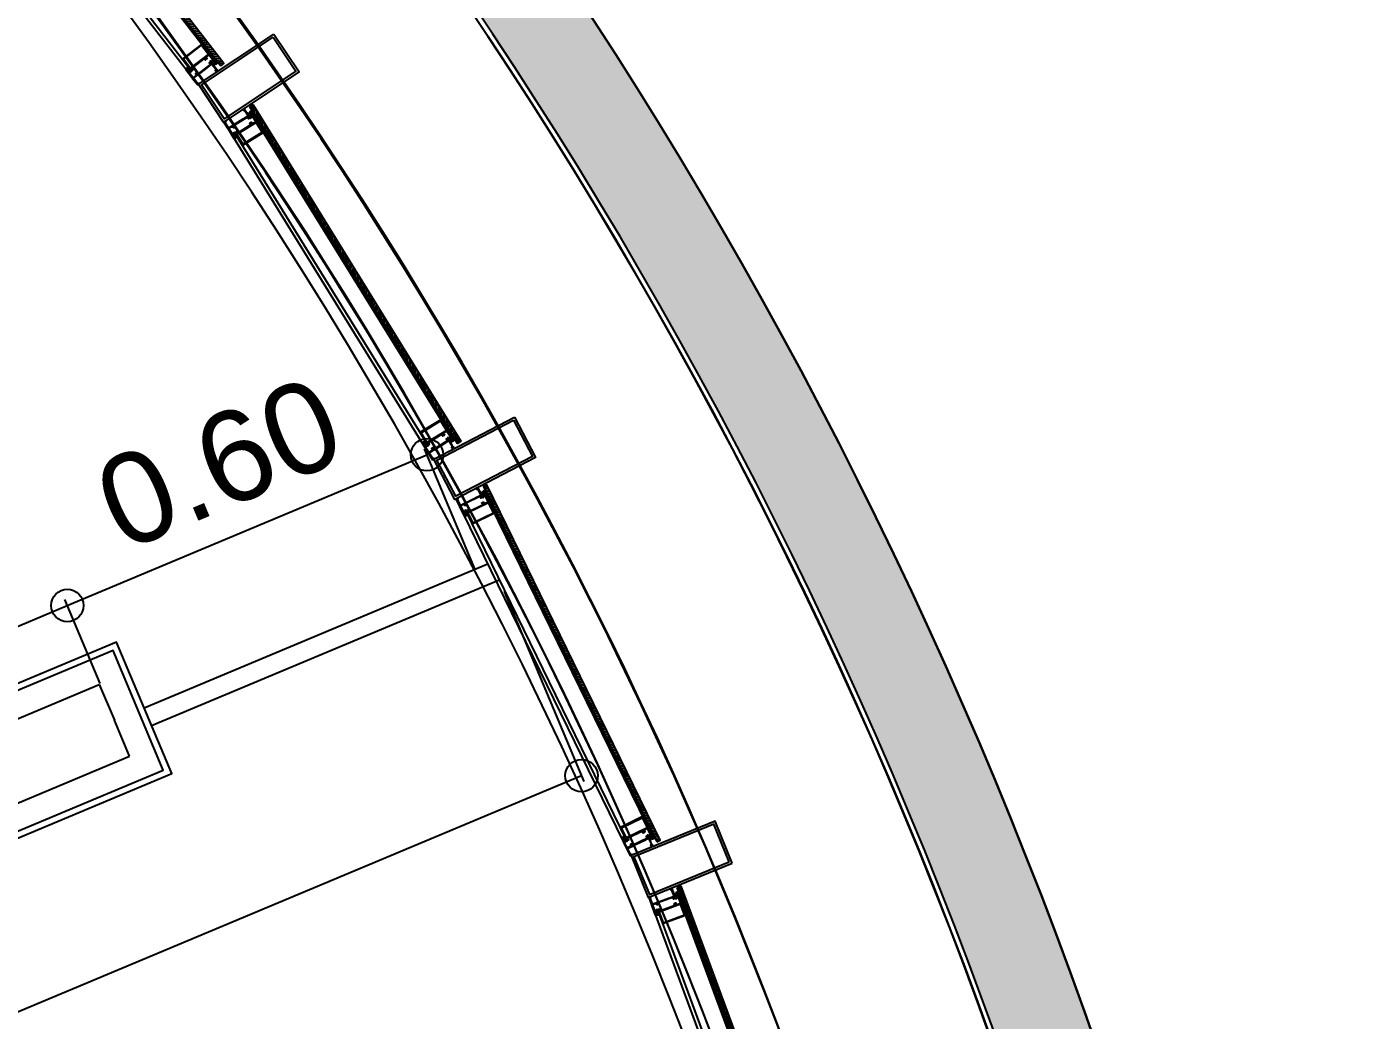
# Model space of a CAD drawing. Header units: millimetres. Extents: x 836200 to 838100, y 1173100 to 1174502.
# Drawn here: x 837884.042 to 837886.095, y 1173321.389 to 1173322.922 of the extents above; entities that cross this region are included whole.
import ezdxf

# ---------------------------------------------------------------- set-up
doc = ezdxf.new("R2010")
doc.units = ezdxf.units.MM
for name, color, linetype in [('A-ELIPSES ESPACIOS', 5, 'Continuous'), ('INT-MUEBLES', 251, 'Continuous'), ('INT-VIDRIO', 1, 'Continuous'), ('INT_COTAS 100', 2, 'Continuous'), ('INT_REVESTIMIENTO', 1, 'Continuous'), ('KCIG-AP-DW-XR-VENTANERIA$0$A-A PERFIL ESTRUCTURAL VENTANERIA', 1, 'Continuous'), ('OLD-ANT-PLANTAS PROPUESTAS$0$A-BORDE DE LOSA PERFIL IPE', 2, 'Continuous'), ('OLD-ANT-PLANTAS PROPUESTAS$0$A-FONDO_253', 253, 'Continuous'), ('OLD-ANT-PLANTAS PROPUESTAS$0$A-Linea-1', 1, 'Continuous')]:
    doc.layers.add(name, color=color, linetype=linetype)
doc.styles.add('ARIAL', font='arial.ttf')
doc.dimstyles.new('Cotas100', dxfattribs={"dimtxt": 0.14, "dimasz": 0.1, "dimexe": 0.01, "dimexo": 0.01, "dimgap": 0.04, "dimtad": 1, "dimzin": 1, "dimdsep": 46, "dimtxsty": 'ARIAL', "dimblk": 'SMALL', "dimcen": 0.3, "dimclrd": 2, "dimclre": 2, "dimclrt": 1, "dimazin": 2, "dimtfac": 1, "dimtofl": 0, "dimtmove": 0, "dimatfit": 3, "dimldrblk": 'OBLIQUE', "dimfxl": 1, "dimtolj": 1, "dimlwd": -1, "dimlwe": -1, "dimarcsym": 0})
pattern_1 = [(360, (-849.747, 1687.621), (9e-16, 6.985), [5.08, -1.905]), (90, (-849.747, 1687.621), (-6.985, 9e-16), [5.08, -1.905])]
pattern_2 = [(9e-12, (-849.822, 1688.314), (-1e-12, 6.985), [5.08, -1.905]), (90, (-849.822, 1688.314), (-6.985, -1e-12), [5.08, -1.905])]
pattern_3 = [(9e-12, (-850.432, 1688.314), (-1e-12, 6.985), [5.08, -1.905]), (90, (-850.432, 1688.314), (-6.985, -1e-12), [5.08, -1.905])]

# ---------------------------------------------------------------- blocks, each defined once
blk = doc.blocks.new('piso 3')
at = {"color": 5}
for p, q in [((672.3072, 237.9891, 0), (673.1601, 241.323, 0)), ((673.1601, 241.323, 0), (673.2182, 241.3082, 0)), ((672.4235, 237.9594, 0), (673.2763, 241.2933, 0)), ((673.2763, 241.2933, 0), (673.2182, 241.3082, 0)), ((672.3072, 237.9891, 0), (672.3653, 237.9742, 0)), ((672.4235, 237.9594, 0), (672.3653, 237.9742, 0))]:
    blk.add_line(p, q, dxfattribs=at)
at = {"layer": 'INT-VIDRIO', "color": 1}
for p, q in [((673.2306, 241.3566, 0), (673.3732, 241.9141)), ((673.2593, 241.3492, 0), (673.403, 241.9109))]:
    blk.add_line(p, q, dxfattribs=at)
at = {"layer": 'INT_REVESTIMIENTO', "elevation": 0}
for points in [[(672.2464, 237.9531), (672.4595, 237.8985), (673.3371, 241.3293), (673.124, 241.3839)], [(672.2585, 237.9603), (672.4523, 237.9107), (673.325, 241.3221), (673.1312, 241.3717)]]:
    blk.add_lwpolyline(points, close=True, dxfattribs=at)
blk = doc.blocks.new('_Small')
at = {"color": 0, "linetype": 'ByBlock', "lineweight": -2}
blk.add_circle((0, 0), 0.25, dxfattribs=at)
blk = doc.blocks.new('*D794')
at = {"layer": 'Defpoints', "color": 0, "transparency": 16777216}
for p in [(836299.114, 1173534.4977), (836299.1684, 1173534.3679, 0), (836295.9947, 1173533.0376, 0)]:
    blk.add_point(p, dxfattribs=at)
at = {"layer": 'INT_COTAS 100', "color": 2, "transparency": 16777216}
for p, q in [((836299.1646, 1173534.3771), (836299.1102, 1173534.5069)), ((836295.9403, 1173533.1674), (836299.114, 1173534.4977)), ((836295.9908, 1173533.0468), (836295.9364, 1173533.1766))]:
    blk.add_line(p, q, dxfattribs=at)
at = {"layer": 'INT_COTAS 100', "color": 2, "transparency": 16777216, "xscale": 0.1, "yscale": 0.1, "zscale": 0.1}
for p, rotation in [((836299.114, 1173534.4977), 22.74181907250923), ((836295.9403, 1173533.1674), 202.7418190725093)]:
    blk.add_blockref('_Small', p, dxfattribs=dict(at, rotation=rotation))
at = {"layer": 'INT_COTAS 100', "color": 1, "transparency": 16777216, "insert": (836297.484, 1173533.9354), "char_height": 0.14, "attachment_point": 5, "rotation": 22.7418, "style": 'ARIAL'}
blk.add_mtext('\\A1;3.44', dxfattribs=at)
blk = doc.blocks.new('_Oblique')
at = {"color": 0, "linetype": 'ByBlock', "lineweight": -2}
blk.add_line((-0.5, -0.5), (0.5, 0.5), dxfattribs=at)
blk = doc.blocks.new('*D795')
at = {"layer": 'Defpoints', "color": 0, "transparency": 16777216}
for p in [(836299.6686, 1173534.7302), (836299.7462, 1173534.545), (836299.1684, 1173534.3679, 0)]:
    blk.add_point(p, dxfattribs=at)
at = {"layer": 'INT_COTAS 100', "color": 2, "transparency": 16777216}
for p, q in [((836299.114, 1173534.4977), (836299.6686, 1173534.7302)), ((836299.7423, 1173534.5543), (836299.6647, 1173534.7394)), ((836299.1646, 1173534.3771), (836299.1102, 1173534.5069))]:
    blk.add_line(p, q, dxfattribs=at)
at = {"layer": 'INT_COTAS 100', "color": 2, "transparency": 16777216, "xscale": 0.1, "yscale": 0.1, "zscale": 0.1}
for p, rotation in [((836299.6686, 1173534.7302), 22.74181906158816), ((836299.114, 1173534.4977), 202.7418190615882)]:
    blk.add_blockref('_Small', p, dxfattribs=dict(at, rotation=rotation))
at = {"layer": 'INT_COTAS 100', "color": 1, "transparency": 16777216, "insert": (836299.3482, 1173534.7168), "char_height": 0.14, "attachment_point": 5, "rotation": 22.7418, "style": 'ARIAL'}
blk.add_mtext('\\A1;0.60', dxfattribs=at)
blk = doc.blocks.new('*D797')
at = {"layer": 'Defpoints', "color": 0, "transparency": 16777216}
for p in [(836299.7839, 1173534.5286), (836299.9069, 1173534.2352), (836295.5062, 1173532.7356)]:
    blk.add_point(p, dxfattribs=at)
at = {"layer": 'INT_COTAS 100', "color": 2, "transparency": 16777216}
for p, q in [((836299.7877, 1173534.5194), (836299.9107, 1173534.226)), ((836295.6292, 1173532.4422), (836299.9069, 1173534.2352)), ((836295.5101, 1173532.7264), (836295.6331, 1173532.4329))]:
    blk.add_line(p, q, dxfattribs=at)
at = {"layer": 'INT_COTAS 100', "color": 2, "transparency": 16777216, "xscale": 0.1, "yscale": 0.1, "zscale": 0.1}
for p, rotation in [((836299.9069, 1173534.2352), 22.74181906824506), ((836295.6292, 1173532.4422), 202.741819068245)]:
    blk.add_blockref('_Small', p, dxfattribs=dict(at, rotation=rotation))
at = {"layer": 'INT_COTAS 100', "color": 1, "transparency": 16777216, "insert": (836297.7249, 1173533.4415), "char_height": 0.14, "attachment_point": 5, "rotation": 22.7418, "style": 'ARIAL'}
blk.add_mtext('\\A1;4.64', dxfattribs=at)
blk = doc.blocks.new('KCIG-AP-DW-XR-VENTANERIA$0$A-VENT PERFIL EST')
h = blk.add_hatch()
h.set_pattern_fill('ANGLE', color=255, angle=-37.1016)
h.set_pattern_definition(pattern_1)
h.paths.add_polyline_path([(-0.035, 0.14), (0.035, 0.14), (0.035, 0), (-0.035, 0)])
h = blk.add_hatch()
h.set_pattern_fill('ANGLE', color=251, angle=-37.1016)
h.set_pattern_definition(pattern_1)
h.paths.add_polyline_path([(-0.0315, 0.1365), (0.0315, 0.1365), (0.0315, 0.0035), (-0.0315, 0.0035)], flags=16)
h.paths.add_polyline_path([(-0.035, 0.14), (0.035, 0.14), (0.035, 0), (-0.035, 0)])
at = {"layer": 'KCIG-AP-DW-XR-VENTANERIA$0$A-A PERFIL ESTRUCTURAL VENTANERIA'}
for points in [[(-0.035, 0.14), (0.035, 0.14), (0.035, 0), (-0.035, 0)], [(-0.0315, 0.1365), (0.0315, 0.1365), (0.0315, 0.0035), (-0.0315, 0.0035)]]:
    blk.add_lwpolyline(points, close=True, dxfattribs=at)
blk = doc.blocks.new('KCIG-AP-DW-XR-VENTANERIA$0$A-VENT MOD VIDRIO 03')
h = blk.add_hatch()
h.set_pattern_fill('ANGLE', color=255, angle=-37.1016)
h.set_pattern_definition(pattern_2)
edge = h.paths.add_edge_path()
edge.add_line((0.0123, -0.01), (0.0119, -0.0103))
edge.add_line((0.0119, -0.0103), (0.0119, -0.0277))
edge.add_line((0.0119, -0.0277), (0.0123, -0.028))
edge.add_line((0.0123, -0.028), (0.0119, -0.0283))
edge.add_line((0.0119, -0.0283), (0.0119, -0.037))
edge.add_line((0.0119, -0.037), (0.001, -0.037))
edge.add_line((0.001, -0.037), (0.001, -0.035))
edge.add_line((0.001, -0.035), (0, -0.0357))
edge.add_line((0, -0.0357), (0, -0.0375))
edge.add_arc((0.0005, -0.0375), 0.0005, 180, 270)
edge.add_line((0.0005, -0.038), (0.015, -0.038))
edge.add_arc((0.015, -0.037), 0.001, 270, 360)
edge.add_line((0.016, -0.037), (0.016, -0.0347))
edge.add_line((0.016, -0.0347), (0.015, -0.0353))
edge.add_line((0.015, -0.0353), (0.015, -0.037))
edge.add_line((0.015, -0.037), (0.013, -0.037))
edge.add_line((0.013, -0.037), (0.013, -0.0085))
edge.add_line((0.013, -0.0085), (0.0148, -0.0085))
edge.add_line((0.0148, -0.0085), (0.0148, -0.0103))
edge.add_arc((0.0152, -0.0103), 0.0004, 180, 270)
edge.add_line((0.0152, -0.0107), (0.0154, -0.0107))
edge.add_arc((0.0154, -0.0103), 0.0004, 270, 360)
edge.add_line((0.0158, -0.0103), (0.0158, -0.0085))
edge.add_arc((0.0148, -0.0085), 0.001, 360, 450)
edge.add_line((0.0148, -0.0075), (0.013, -0.0075))
edge.add_line((0.013, -0.0075), (0.013, -0.0011))
edge.add_line((0.013, -0.0011), (0.0225, -0.0011))
edge.add_line((0.0225, -0.0011), (0.0225, -0.0025))
edge.add_arc((0.0235, -0.0025), 0.001, 180, 270)
edge.add_line((0.0235, -0.0035), (0.0251, -0.0035))
edge.add_line((0.0251, -0.0035), (0.0251, -0.0025))
edge.add_line((0.0251, -0.0025), (0.0235, -0.0025))
edge.add_line((0.0235, -0.0025), (0.0235, -0.0011))
edge.add_line((0.0235, -0.0011), (0.0298, -0.0011))
edge.add_line((0.0298, -0.0011), (0.0298, -0.0025))
edge.add_line((0.0298, -0.0025), (0.0282, -0.0025))
edge.add_line((0.0282, -0.0025), (0.0282, -0.0035))
edge.add_line((0.0282, -0.0035), (0.0298, -0.0035))
edge.add_arc((0.0298, -0.0025), 0.001, 270, 360)
edge.add_line((0.0308, -0.0025), (0.0308, -0.001))
edge.add_arc((0.0298, -0.001), 0.001, 0, 90)
edge.add_line((0.0298, 0), (0.0133, 0))
edge.add_line((0.0133, 0), (0.013, -0.0003))
edge.add_line((0.013, -0.0003), (0.0127, 0))
edge.add_line((0.0127, 0), (0.0005, 0))
edge.add_arc((0.0005, -0.0005), 0.0005, 90, 180)
edge.add_line((0, -0.0005), (0, -0.0023))
edge.add_line((0, -0.0023), (0.001, -0.003))
edge.add_line((0.001, -0.003), (0.001, -0.0011))
edge.add_line((0.001, -0.0011), (0.0119, -0.0011))
edge.add_line((0.0119, -0.0011), (0.0119, -0.0097))
edge.add_line((0.0119, -0.0097), (0.0123, -0.01))
h = blk.add_hatch()
h.set_pattern_fill('ANGLE', color=255, angle=-37.1016)
h.set_pattern_definition(pattern_3)
edge = h.paths.add_edge_path()
edge.add_line((0.6006, -0.01), (0.6009, -0.0103))
edge.add_line((0.6009, -0.0103), (0.6009, -0.0277))
edge.add_line((0.6009, -0.0277), (0.6006, -0.028))
edge.add_line((0.6006, -0.028), (0.6009, -0.0283))
edge.add_line((0.6009, -0.0283), (0.6009, -0.037))
edge.add_line((0.6009, -0.037), (0.6118, -0.037))
edge.add_line((0.6118, -0.037), (0.6118, -0.035))
edge.add_line((0.6118, -0.035), (0.6129, -0.0357))
edge.add_line((0.6129, -0.0357), (0.6129, -0.0375))
edge.add_arc((0.6124, -0.0375), 0.0005, -90, 0, ccw=False)
edge.add_line((0.6124, -0.038), (0.5979, -0.038))
edge.add_arc((0.5979, -0.037), 0.001, 180, 270, ccw=False)
edge.add_line((0.5969, -0.037), (0.5969, -0.0347))
edge.add_line((0.5969, -0.0347), (0.5979, -0.0353))
edge.add_line((0.5979, -0.0353), (0.5979, -0.037))
edge.add_line((0.5979, -0.037), (0.5999, -0.037))
edge.add_line((0.5999, -0.037), (0.5999, -0.0085))
edge.add_line((0.5999, -0.0085), (0.5981, -0.0085))
edge.add_line((0.5981, -0.0085), (0.5981, -0.0103))
edge.add_arc((0.5977, -0.0103), 0.0004, -90, 0, ccw=False)
edge.add_line((0.5977, -0.0107), (0.5975, -0.0107))
edge.add_arc((0.5975, -0.0103), 0.0004, 180, 270, ccw=False)
edge.add_line((0.5971, -0.0103), (0.5971, -0.0085))
edge.add_arc((0.5981, -0.0085), 0.001, 90, 180, ccw=False)
edge.add_line((0.5981, -0.0075), (0.5999, -0.0075))
edge.add_line((0.5999, -0.0075), (0.5999, -0.0011))
edge.add_line((0.5999, -0.0011), (0.5904, -0.0011))
edge.add_line((0.5904, -0.0011), (0.5904, -0.0025))
edge.add_arc((0.5894, -0.0025), 0.001, -90, 0, ccw=False)
edge.add_line((0.5894, -0.0035), (0.5877, -0.0035))
edge.add_line((0.5877, -0.0035), (0.5877, -0.0025))
edge.add_line((0.5877, -0.0025), (0.5894, -0.0025))
edge.add_line((0.5894, -0.0025), (0.5894, -0.0011))
edge.add_line((0.5894, -0.0011), (0.5831, -0.0011))
edge.add_line((0.5831, -0.0011), (0.5831, -0.0025))
edge.add_line((0.5831, -0.0025), (0.5847, -0.0025))
edge.add_line((0.5847, -0.0025), (0.5847, -0.0035))
edge.add_line((0.5847, -0.0035), (0.5831, -0.0035))
edge.add_arc((0.5831, -0.0025), 0.001, 180, 270, ccw=False)
edge.add_line((0.5821, -0.0025), (0.5821, -0.001))
edge.add_arc((0.5831, -0.001), 0.001, 90, 180, ccw=False)
edge.add_line((0.5831, 0), (0.5996, 0))
edge.add_line((0.5996, 0), (0.5999, -0.0003))
edge.add_line((0.5999, -0.0003), (0.6002, 0))
edge.add_line((0.6002, 0), (0.6124, 0))
edge.add_arc((0.6124, -0.0005), 0.0005, 0, 90, ccw=False)
edge.add_line((0.6129, -0.0005), (0.6129, -0.0023))
edge.add_line((0.6129, -0.0023), (0.6118, -0.003))
edge.add_line((0.6118, -0.003), (0.6118, -0.0011))
edge.add_line((0.6118, -0.0011), (0.6009, -0.0011))
edge.add_line((0.6009, -0.0011), (0.6009, -0.0097))
edge.add_line((0.6009, -0.0097), (0.6006, -0.01))
h = blk.add_hatch()
h.set_pattern_fill('ANGLE', color=255, angle=-37.1016)
h.set_pattern_definition(pattern_2)
h.paths.add_polyline_path([(0.008, -0.0434), (0.027, -0.0434), (0.027, -0.0461), (0.008, -0.0461)])
edge = h.paths.add_edge_path()
edge.add_line((0.0145, -0.0414), (0.0145, -0.0421))
edge.add_line((0.0145, -0.0421), (0.0105, -0.0421))
edge.add_line((0.0105, -0.0421), (0.0105, -0.0414))
edge.add_line((0.0105, -0.0414), (0.0108, -0.0414))
edge.add_arc((0.0106, -0.0406), 0.000773, 288.4465, 410.8489)
edge.add_arc((0.0074, -0.0437), 0.00517, 44.735, 81.8415)
edge.add_arc((0.0082, -0.0383), 0.000248, 90, 256.2569, ccw=False)
edge.add_arc((0.0089, -0.0439), 0.00591, 51.8359, 96.6051, ccw=False)
edge.add_arc((0.0162, -0.0439), 0.00591, 83.3948, 128.1641, ccw=False)
edge.add_arc((0.0168, -0.0383), 0.000248, -76.2568, 90, ccw=False)
edge.add_arc((0.0176, -0.0437), 0.00519, 98.2241, 135.1993)
edge.add_arc((0.0144, -0.0406), 0.000769, 128.6335, 252.0712)
edge.add_line((0.0142, -0.0414), (0.0145, -0.0414))
edge.add_line((0.0145, -0.0414), (0.0142, -0.0414))
edge.add_line((0.0142, -0.0414), (0.0145, -0.0414))
edge = h.paths.add_edge_path()
edge.add_line((0.0246, -0.0018), (0.0246, -0.0011))
edge.add_line((0.0246, -0.0011), (0.0287, -0.0011))
edge.add_line((0.0287, -0.0011), (0.0287, -0.0018))
edge.add_line((0.0287, -0.0018), (0.0283, -0.0018))
edge.add_arc((0.0286, -0.0025), 0.000773, 108.4464, 230.8489)
edge.add_arc((0.0318, 0.0005), 0.00517, 224.735, 261.8415)
edge.add_arc((0.031, -0.0048), 0.000248, -90, 76.2568, ccw=False)
edge.add_arc((0.0303, 0.0008), 0.00591, 231.8359, 276.6051, ccw=False)
edge.add_arc((0.023, 0.0008), 0.00591, 263.3949, 308.1641, ccw=False)
edge.add_arc((0.0223, -0.0048), 0.000248, 103.7431, 270, ccw=False)
edge.add_arc((0.0215, 0.0005), 0.00519, 278.2241, 315.1993)
edge.add_arc((0.0247, -0.0025), 0.000769, 308.6335, 432.0712)
edge.add_line((0.025, -0.0018), (0.0246, -0.0018))
edge.add_line((0.0246, -0.0018), (0.025, -0.0018))
edge.add_line((0.025, -0.0018), (0.0246, -0.0018))
h = blk.add_hatch()
h.set_pattern_fill('ANGLE', color=255, angle=-37.1016)
h.set_pattern_definition(pattern_2)
edge = h.paths.add_edge_path()
edge.add_line((0.5898, -0.0054), (0.5898, -0.0087))
edge.add_line((0.5898, -0.0087), (0.5884, -0.0078))
edge.add_line((0.5884, -0.0078), (0.5884, -0.0067))
edge.add_line((0.5884, -0.0067), (0.5868, -0.0067))
edge.add_line((0.5868, -0.0067), (0.5868, -0.0349))
edge.add_line((0.5868, -0.0349), (0.5886, -0.0349))
edge.add_line((0.5886, -0.0349), (0.5886, -0.0331))
edge.add_arc((0.589, -0.0331), 0.0004, 90, 180, ccw=False)
edge.add_line((0.589, -0.0327), (0.5894, -0.0327))
edge.add_arc((0.5894, -0.0331), 0.0004, 0, 90, ccw=False)
edge.add_line((0.5898, -0.0331), (0.5898, -0.0354))
edge.add_arc((0.589, -0.0354), 0.0008, 270, 360, ccw=False)
edge.add_line((0.589, -0.0362), (0.5868, -0.0362))
edge.add_line((0.5868, -0.0362), (0.5868, -0.0421))
edge.add_line((0.5868, -0.0421), (0.5959, -0.0421))
edge.add_line((0.5959, -0.0421), (0.5971, -0.0402))
edge.add_line((0.5971, -0.0402), (0.5985, -0.0402))
edge.add_line((0.5985, -0.0402), (0.5973, -0.0421))
edge.add_line((0.5973, -0.0421), (0.6034, -0.0421))
edge.add_line((0.6034, -0.0421), (0.6021, -0.0402))
edge.add_line((0.6021, -0.0402), (0.6036, -0.0402))
edge.add_line((0.6036, -0.0402), (0.6048, -0.0421))
edge.add_line((0.6048, -0.0421), (0.6048, -0.0434))
edge.add_line((0.6048, -0.0434), (0.008, -0.0434))
edge.add_line((0.008, -0.0434), (0.008, -0.0421))
edge.add_line((0.008, -0.0421), (0.0093, -0.0402))
edge.add_line((0.0093, -0.0402), (0.0107, -0.0402))
edge.add_line((0.0107, -0.0402), (0.0095, -0.0421))
edge.add_line((0.0095, -0.0421), (0.0156, -0.0421))
edge.add_line((0.0156, -0.0421), (0.0143, -0.0402))
edge.add_line((0.0143, -0.0402), (0.0157, -0.0402))
edge.add_line((0.0157, -0.0402), (0.017, -0.0421))
edge.add_line((0.017, -0.0421), (0.026, -0.0421))
edge.add_line((0.026, -0.0421), (0.026, -0.0362))
edge.add_line((0.026, -0.0362), (0.0238, -0.0362))
edge.add_arc((0.0238, -0.0354), 0.0008, 180, 270, ccw=False)
edge.add_line((0.023, -0.0354), (0.023, -0.0331))
edge.add_arc((0.0234, -0.0331), 0.0004, 90, 180, ccw=False)
edge.add_line((0.0234, -0.0327), (0.0238, -0.0327))
edge.add_arc((0.0238, -0.0331), 0.0004, 0, 90, ccw=False)
edge.add_line((0.0242, -0.0331), (0.0242, -0.0349))
edge.add_line((0.0242, -0.0349), (0.026, -0.0349))
edge.add_line((0.026, -0.0349), (0.026, -0.0067))
edge.add_line((0.026, -0.0067), (0.0244, -0.0067))
edge.add_line((0.0244, -0.0067), (0.0244, -0.0078))
edge.add_line((0.0244, -0.0078), (0.023, -0.0087))
edge.add_line((0.023, -0.0087), (0.023, -0.0054))
edge.add_line((0.023, -0.0054), (0.5898, -0.0054))
h = blk.add_hatch()
h.set_pattern_fill('ANGLE', color=255, angle=-37.1016)
h.set_pattern_definition(pattern_3)
h.paths.add_polyline_path([(0.6048, -0.0434), (0.5858, -0.0434), (0.5858, -0.0461), (0.6048, -0.0461)])
edge = h.paths.add_edge_path()
edge.add_line((0.5983, -0.0414), (0.5983, -0.0421))
edge.add_line((0.5983, -0.0421), (0.6024, -0.0421))
edge.add_line((0.6024, -0.0421), (0.6024, -0.0414))
edge.add_line((0.6024, -0.0414), (0.602, -0.0414))
edge.add_arc((0.6023, -0.0406), 0.000773, 129.1511, 251.5536, ccw=False)
edge.add_arc((0.6055, -0.0437), 0.00517, 98.1585, 135.265, ccw=False)
edge.add_arc((0.6047, -0.0383), 0.000248, 283.7431, 449.9999)
edge.add_arc((0.604, -0.0439), 0.00591, 83.3948, 128.1641)
edge.add_arc((0.5967, -0.0439), 0.00591, 51.8359, 96.6051)
edge.add_arc((0.596, -0.0383), 0.000248, 90, 256.2568)
edge.add_arc((0.5952, -0.0437), 0.00519, 44.8007, 81.7759, ccw=False)
edge.add_arc((0.5984, -0.0406), 0.000769, -72.0712, 51.3665, ccw=False)
edge.add_line((0.5987, -0.0414), (0.5983, -0.0414))
edge.add_line((0.5983, -0.0414), (0.5987, -0.0414))
edge.add_line((0.5987, -0.0414), (0.5983, -0.0414))
edge = h.paths.add_edge_path()
edge.add_line((0.5882, -0.0018), (0.5882, -0.0011))
edge.add_line((0.5882, -0.0011), (0.5842, -0.0011))
edge.add_line((0.5842, -0.0011), (0.5842, -0.0018))
edge.add_line((0.5842, -0.0018), (0.5845, -0.0018))
edge.add_arc((0.5843, -0.0025), 0.000773, -50.8489, 71.5535, ccw=False)
edge.add_arc((0.5811, 0.0005), 0.00517, 278.1585, 315.265, ccw=False)
edge.add_arc((0.5819, -0.0048), 0.000248, 103.7431, 269.9999)
edge.add_arc((0.5826, 0.0008), 0.00591, 263.3948, 308.1641)
edge.add_arc((0.5899, 0.0008), 0.00591, 231.8359, 276.6051)
edge.add_arc((0.5905, -0.0048), 0.000248, 270, 436.2568)
edge.add_arc((0.5913, 0.0005), 0.00519, 224.8007, 261.7759, ccw=False)
edge.add_arc((0.5881, -0.0025), 0.000769, 107.9288, 231.3666, ccw=False)
edge.add_line((0.5879, -0.0018), (0.5882, -0.0018))
edge.add_line((0.5882, -0.0018), (0.5879, -0.0018))
edge.add_line((0.5879, -0.0018), (0.5882, -0.0018))
h = blk.add_hatch()
h.set_pattern_fill('ANSI31', color=251, scale=0.001, angle=-37.1016)
h.set_pattern_definition([(45, (-849.8819873, 1687.5950843), (-0.0022450640303, 0.0022450640303), [])])
h.paths.add_polyline_path([(0.0014, -0.0461), (0.0014, -0.0521), (0.6114, -0.0521), (0.6114, -0.0461)])
at = {"color": 2}
for points in [[(0.0123, -0.01), (0.0119, -0.0103), (0.0119, -0.0277), (0.0123, -0.028), (0.0119, -0.0283), (0.0119, -0.037), (0.001, -0.037), (0.001, -0.035), (0, -0.0357), (0, -0.0375, 0.414214), (0.0005, -0.038), (0.015, -0.038, 0.414214), (0.016, -0.037), (0.016, -0.0347), (0.015, -0.0353), (0.015, -0.037), (0.013, -0.037), (0.013, -0.0085), (0.0148, -0.0085), (0.0148, -0.0103, 0.414214), (0.0152, -0.0107), (0.0154, -0.0107, 0.414214), (0.0158, -0.0103), (0.0158, -0.0085, 0.414214), (0.0148, -0.0075), (0.013, -0.0075), (0.013, -0.0011), (0.0225, -0.0011), (0.0225, -0.0025, 0.414214), (0.0235, -0.0035), (0.0251, -0.0035), (0.0251, -0.0025), (0.0235, -0.0025), (0.0235, -0.0011), (0.0298, -0.0011), (0.0298, -0.0025), (0.0282, -0.0025), (0.0282, -0.0035), (0.0298, -0.0035, 0.414214), (0.0308, -0.0025), (0.0308, -0.001, 0.414214), (0.0298, 0), (0.0133, 0), (0.013, -0.0003), (0.0127, 0), (0.0005, 0, 0.414214), (0, -0.0005), (0, -0.0023), (0.001, -0.003), (0.001, -0.0011), (0.0119, -0.0011), (0.0119, -0.0097)], [(0.6006, -0.01), (0.6009, -0.0103), (0.6009, -0.0277), (0.6006, -0.028), (0.6009, -0.0283), (0.6009, -0.037), (0.6118, -0.037), (0.6118, -0.035), (0.6129, -0.0357), (0.6129, -0.0375, -0.414214), (0.6124, -0.038), (0.5979, -0.038, -0.414214), (0.5969, -0.037), (0.5969, -0.0347), (0.5979, -0.0353), (0.5979, -0.037), (0.5999, -0.037), (0.5999, -0.0085), (0.5981, -0.0085), (0.5981, -0.0103, -0.414214), (0.5977, -0.0107), (0.5975, -0.0107, -0.414214), (0.5971, -0.0103), (0.5971, -0.0085, -0.414214), (0.5981, -0.0075), (0.5999, -0.0075), (0.5999, -0.0011), (0.5904, -0.0011), (0.5904, -0.0025, -0.414214), (0.5894, -0.0035), (0.5877, -0.0035), (0.5877, -0.0025), (0.5894, -0.0025), (0.5894, -0.0011), (0.5831, -0.0011), (0.5831, -0.0025), (0.5847, -0.0025), (0.5847, -0.0035), (0.5831, -0.0035, -0.414214), (0.5821, -0.0025), (0.5821, -0.001, -0.414214), (0.5831, 0), (0.5996, 0), (0.5999, -0.0003), (0.6002, 0), (0.6124, 0, -0.414214), (0.6129, -0.0005), (0.6129, -0.0023), (0.6118, -0.003), (0.6118, -0.0011), (0.6009, -0.0011), (0.6009, -0.0097)]]:
    blk.add_lwpolyline(points, format="xyb", close=True, dxfattribs=at)
blk.add_lwpolyline([(0.5898, -0.0054), (0.5898, -0.0087), (0.5884, -0.0078), (0.5884, -0.0067), (0.5868, -0.0067), (0.5868, -0.0349), (0.5886, -0.0349), (0.5886, -0.0331, -0.414213), (0.589, -0.0327), (0.5894, -0.0327, -0.414214), (0.5898, -0.0331), (0.5898, -0.0354, -0.414214), (0.589, -0.0362), (0.5868, -0.0362), (0.5868, -0.0421), (0.5959, -0.0421), (0.5971, -0.0402), (0.5985, -0.0402), (0.5973, -0.0421), (0.6034, -0.0421), (0.6021, -0.0402), (0.6036, -0.0402), (0.6048, -0.0421), (0.6048, -0.0434), (0.008, -0.0434), (0.008, -0.0421), (0.0093, -0.0402), (0.0107, -0.0402), (0.0095, -0.0421), (0.0156, -0.0421), (0.0143, -0.0402), (0.0157, -0.0402), (0.017, -0.0421), (0.026, -0.0421), (0.026, -0.0362), (0.0238, -0.0362, -0.414214), (0.023, -0.0354), (0.023, -0.0331, -0.414214), (0.0234, -0.0327), (0.0238, -0.0327, -0.414213), (0.0242, -0.0331), (0.0242, -0.0349), (0.026, -0.0349), (0.026, -0.0067), (0.0244, -0.0067), (0.0244, -0.0078), (0.023, -0.0087), (0.023, -0.0054), (0.5898, -0.0054)], format="xyb", dxfattribs=at)
at = {"color": 253}
for points in [[(0.0246, -0.0018), (0.0246, -0.0011), (0.0287, -0.0011), (0.0287, -0.0018), (0.0283, -0.0018, 0.591413), (0.0281, -0.0031, 0.163337), (0.031, -0.0046, -0.886725), (0.031, -0.0051, -0.197866), (0.0267, -0.0039, -0.197866), (0.0223, -0.0051, -0.886725), (0.0223, -0.0046, 0.162749), (0.0252, -0.0031, 0.597526), (0.025, -0.0018), (0.0246, -0.0018), (0.025, -0.0018)], [(0.5882, -0.0018), (0.5882, -0.0011), (0.5842, -0.0011), (0.5842, -0.0018), (0.5845, -0.0018, -0.591413), (0.5848, -0.0031, -0.163337), (0.5818, -0.0046, 0.886725), (0.5819, -0.0051, 0.197866), (0.5862, -0.0039, 0.197866), (0.5905, -0.0051, 0.886725), (0.5906, -0.0046, -0.162749), (0.5877, -0.0031, -0.597526), (0.5879, -0.0018), (0.5882, -0.0018), (0.5879, -0.0018)], [(0.0145, -0.0414), (0.0145, -0.0421), (0.0105, -0.0421), (0.0105, -0.0414), (0.0108, -0.0414, 0.591413), (0.0111, -0.04, 0.163337), (0.0081, -0.0386, -0.886725), (0.0082, -0.0381, -0.197866), (0.0125, -0.0393, -0.197866), (0.0168, -0.0381, -0.886725), (0.0169, -0.0386, 0.162749), (0.014, -0.04, 0.597526), (0.0142, -0.0414), (0.0145, -0.0414), (0.0142, -0.0414)], [(0.5983, -0.0414), (0.5983, -0.0421), (0.6024, -0.0421), (0.6024, -0.0414), (0.602, -0.0414, -0.591413), (0.6018, -0.04, -0.163337), (0.6047, -0.0386, 0.886725), (0.6047, -0.0381, 0.197866), (0.6003, -0.0393, 0.197866), (0.596, -0.0381, 0.886725), (0.596, -0.0386, -0.162749), (0.5989, -0.04, -0.597526), (0.5987, -0.0414), (0.5983, -0.0414), (0.5987, -0.0414)]]:
    blk.add_lwpolyline(points, format="xyb", close=True, dxfattribs=at)
at = {"color": 2}
for points in [[(0.0447, -0.0421), (0.0273, -0.0421), (0.0273, -0.0067), (0.0447, -0.0067)], [(0.5681, -0.0421), (0.5855, -0.0421), (0.5855, -0.0067), (0.5681, -0.0067)]]:
    blk.add_lwpolyline(points, close=True, dxfattribs=at)
for points in [[(0.046, -0.0434), (0.046, -0.0054)], [(0.5668, -0.0434), (0.5668, -0.0054)]]:
    blk.add_lwpolyline(points, dxfattribs=at)
at = {"color": 4}
blk.add_lwpolyline([(0.0014, -0.0461), (0.0014, -0.0521), (0.6114, -0.0521), (0.6114, -0.0461)], close=True, dxfattribs=at)
at = {"color": 253}
for points in [[(0.008, -0.0434), (0.027, -0.0434), (0.027, -0.0461), (0.008, -0.0461)], [(0.6048, -0.0434), (0.5858, -0.0434), (0.5858, -0.0461), (0.6048, -0.0461)]]:
    blk.add_lwpolyline(points, close=True, dxfattribs=at)
at = {"layer": 'Defpoints'}
blk.add_lwpolyline([(0, 0), (0.6129, 0)], dxfattribs=at)
blk = doc.blocks.new('KCIG-AP-DW-XR-VENTANERIA')
at = {"extrusion": (-1.11137e-05, 1.39084e-05, 1), "rotation": 127.7366615281705}
blk.add_blockref('KCIG-AP-DW-XR-VENTANERIA$0$A-VENT MOD VIDRIO 03', (838771.6427, 1172149.5597, 6.9808), dxfattribs=at)
at = {"extrusion": (8.20011e-06, -1.36088e-05, -1), "zscale": -1, "rotation": 238.3031424648713}
blk.add_blockref('KCIG-AP-DW-XR-VENTANERIA$0$A-VENT MOD VIDRIO 03', (-838771.683, 1172149.5026, -9.0735), dxfattribs=at)
at = {"rotation": 116.0111447760907}
blk.add_blockref('KCIG-AP-DW-XR-VENTANERIA$0$A-VENT MOD VIDRIO 03', (838772.31, 1172148.3704), dxfattribs=at)
at = {"xscale": -0.9999999999999996, "rotation": 110.25402711892}
blk.add_blockref('KCIG-AP-DW-XR-VENTANERIA$0$A-VENT MOD VIDRIO 03', (838772.3386, 1172148.3066), dxfattribs=at)
at = {"layer": 'KCIG-AP-DW-XR-VENTANERIA$0$A-A PERFIL ESTRUCTURAL VENTANERIA'}
for p, rotation in [((838771.6632, 1172149.5314, 0), 303.6461189767866), ((838772.0232, 1172148.9513, 0), 297.4784932292173)]:
    blk.add_blockref('KCIG-AP-DW-XR-VENTANERIA$0$A-VENT PERFIL EST', p, dxfattribs=dict(at, rotation=rotation))
at = {"layer": 'KCIG-AP-DW-XR-VENTANERIA$0$A-A PERFIL ESTRUCTURAL VENTANERIA', "xscale": -1.000000000000001, "rotation": 292.1769539619089}
blk.add_blockref('KCIG-AP-DW-XR-VENTANERIA$0$A-VENT PERFIL EST', (838772.3242, 1172148.3385), dxfattribs=at)
blk = doc.blocks.new('cotas nivel 3')
at = {"layer": 'INT_COTAS 100'}
dim = blk.add_linear_dim(base=(836299.6686, 1173534.7302), p1=(836299.1684, 1173534.3679, 0), p2=(836299.7462, 1173534.545), angle=202.7418, dimstyle='Cotas100', override={"dimtmove": 1}, dxfattribs=at)
dim.commit()
dim.dimension.update_dxf_attribs({"geometry": '*D795', "text_midpoint": (836299.3482, 1173534.7168)})
for p1, p2, distance, picture, middle in [((836295.5062, 1173532.7356), (836299.7839, 1173534.5286), -0.3181, '*D797', (836297.7249, 1173533.4415)), ((836295.9947, 1173533.0376, 0), (836299.1684, 1173534.3679, 0), 0.1407, '*D794', (836297.484, 1173533.9354))]:
    dim = blk.add_aligned_dim(p1=p1, p2=p2, distance=distance, dimstyle='Cotas100', override={"dimtmove": 1}, dxfattribs=at)
    dim.commit()
    dim.dimension.update_dxf_attribs({"geometry": picture, "text_midpoint": middle})

msp = doc.modelspace()

# ---------------------------------------------------------------- hatches: boundary and pattern name
at = {"layer": 'OLD-ANT-PLANTAS PROPUESTAS$0$A-FONDO_253'}
h = msp.add_hatch(color=256, dxfattribs=at)
h.dxf.hatch_style = 1
edge = h.paths.add_edge_path(flags=16)
edge.add_arc((837874.2897, 1173292.5351), 20.4194, 105.86267, 165.77179, ccw=False)
edge.add_arc((837872.6985, 1173296.5665), 16.1123, 73.81493, 104.33815, ccw=False)
edge.add_arc((837878.8314, 1173318.9683), 7.1199, 256.66849, 445.63976)
edge.add_arc((837881.8446, 1173340.7756), 14.9143, 208.63667, 260.45975, ccw=False)
edge.add_line((837868.7547, 1173333.6279), (837868.0888, 1173334.765))
edge.add_arc((837865.9815, 1173333.3128), 2.5592, 34.5694, 85.6559)
edge.add_arc((837865.5923, 1173321.9311), 13.9458, 87.60424, 188.24951)
edge.add_arc((837840.8036, 1173317.2307), 11.3141, 9.237, 13.80337, ccw=False)
edge.add_arc((837840.9158, 1173316.8891), 11.2637, -31.29137, 11.04387, ccw=False)
edge.add_arc((837835.0397, 1173321.7263), 18.8285, 289.60043, 325.41575, ccw=False)
edge.add_arc((837843.8233, 1173295.5862), 8.7574, 106.36478, 188.92622)
edge.add_arc((837841.5155, 1173295.3428), 6.4409, 189.97285, 207.57469)
edge.add_arc((837842.3472, 1173295.9977), 7.4838, 209.07161, 264.02813)
edge.add_arc((837843.056, 1173309.2746), 20.7734, 265.89403, 274.82198)
edge.add_arc((837842.7827, 1173301.1029), 12.6899, 279.15706, 322.6766)
edge.add_arc((837846.8103, 1173297.9117), 7.5528, 323.40253, 343.54709)
edge.add_arc((837839.5939, 1173300.0751), 15.0865, 343.42967, 348.40746)
edge.add_arc((837874.4688, 1173292.4307), 20.6188, 165.61295, 167.07257, ccw=False)
edge = h.paths.add_edge_path()
edge.add_arc((837874.2897, 1173292.5351), 20.2777, 105.868, 165.77235, ccw=False)
edge.add_arc((837872.6985, 1173296.5665), 15.9706, 73.80236, 104.33139, ccw=False)
edge.add_arc((837878.8314, 1173318.9683), 7.2616, 256.64044, 445.58881)
edge.add_arc((837881.8446, 1173340.7756), 14.7726, 208.55885, 260.43507, ccw=False)
edge.add_line((837868.8695, 1173333.7134), (837868.17, 1173334.8932))
edge.add_arc((837866.0249, 1173333.4134), 2.606, 34.6001, 86.5478)
edge.add_arc((837865.5983, 1173321.9333), 14.0935, 87.62704, 188.29167)
edge.add_arc((837840.8036, 1173317.2307), 11.1724, 9.22554, 13.82715, ccw=False)
edge.add_arc((837840.9158, 1173316.8891), 11.1219, -31.27041, 11.05538, ccw=False)
edge.add_arc((837835.0397, 1173321.7263), 18.6868, 289.61263, 325.40325, ccw=False)
edge.add_arc((837843.8233, 1173295.5862), 8.8991, 106.3907, 188.93455)
edge.add_arc((837841.5155, 1173295.3428), 6.5826, 189.96157, 207.59082)
edge.add_arc((837842.3472, 1173295.9977), 7.6255, 209.05772, 264.04552)
edge.add_arc((837843.056, 1173309.2746), 20.9151, 265.88773, 274.83666)
edge.add_arc((837842.7827, 1173301.1029), 12.8316, 279.13309, 322.6806)
edge.add_arc((837846.8103, 1173297.9117), 7.6945, 323.39583, 343.54601)
edge.add_arc((837839.5939, 1173300.0751), 15.2282, 343.43022, 348.40122)
edge.add_arc((837874.4688, 1173292.4307), 20.4771, 165.6124, 167.06797, ccw=False)
h = msp.add_hatch(color=256, dxfattribs=at)
h.dxf.hatch_style = 1
edge = h.paths.add_edge_path(flags=16)
edge.add_arc((837874.2897, 1173292.5351), 20.4194, 105.86267, 165.77179, ccw=False)
edge.add_arc((837872.6985, 1173296.5665), 16.1123, 73.81493, 104.33815, ccw=False)
edge.add_arc((837878.8314, 1173318.9683), 7.1199, 256.66849, 445.63976)
edge.add_arc((837881.8446, 1173340.7756), 14.9143, 208.63667, 260.45975, ccw=False)
edge.add_line((837868.7547, 1173333.6279), (837868.0888, 1173334.765))
edge.add_arc((837865.9815, 1173333.3128), 2.5592, 34.5694, 85.6559)
edge.add_arc((837865.5923, 1173321.9311), 13.9458, 87.60424, 188.24951)
edge.add_arc((837840.8036, 1173317.2307), 11.3141, 9.237, 13.80337, ccw=False)
edge.add_arc((837840.9158, 1173316.8891), 11.2637, -31.29137, 11.04387, ccw=False)
edge.add_arc((837835.0397, 1173321.7263), 18.8285, 289.60043, 325.41575, ccw=False)
edge.add_arc((837843.8233, 1173295.5862), 8.7574, 106.36478, 188.92622)
edge.add_arc((837841.5155, 1173295.3428), 6.4409, 189.97285, 207.57469)
edge.add_arc((837842.3472, 1173295.9977), 7.4838, 209.07161, 264.02813)
edge.add_arc((837843.056, 1173309.2746), 20.7734, 265.89403, 274.82198)
edge.add_arc((837842.7827, 1173301.1029), 12.6899, 279.15706, 322.6766)
edge.add_arc((837846.8103, 1173297.9117), 7.5528, 323.40253, 343.54709)
edge.add_arc((837839.5939, 1173300.0751), 15.0865, 343.42967, 348.40746)
edge.add_arc((837874.4688, 1173292.4307), 20.6188, 165.61295, 167.07257, ccw=False)
edge = h.paths.add_edge_path()
edge.add_arc((837874.2897, 1173292.5351), 20.2777, 105.868, 165.77235, ccw=False)
edge.add_arc((837872.6985, 1173296.5665), 15.9706, 73.80236, 104.33139, ccw=False)
edge.add_arc((837878.8314, 1173318.9683), 7.2616, 256.64044, 445.58881)
edge.add_arc((837881.8446, 1173340.7756), 14.7726, 208.55885, 260.43507, ccw=False)
edge.add_line((837868.8695, 1173333.7134), (837868.17, 1173334.8932))
edge.add_arc((837866.0249, 1173333.4134), 2.606, 34.6001, 86.5478)
edge.add_arc((837865.5983, 1173321.9333), 14.0935, 87.62704, 188.29167)
edge.add_arc((837840.8036, 1173317.2307), 11.1724, 9.22554, 13.82715, ccw=False)
edge.add_arc((837840.9158, 1173316.8891), 11.1219, -31.27041, 11.05538, ccw=False)
edge.add_arc((837835.0397, 1173321.7263), 18.6868, 289.61263, 325.40325, ccw=False)
edge.add_arc((837843.8233, 1173295.5862), 8.8991, 106.3907, 188.93455)
edge.add_arc((837841.5155, 1173295.3428), 6.5826, 189.96157, 207.59082)
edge.add_arc((837842.3472, 1173295.9977), 7.6255, 209.05772, 264.04552)
edge.add_arc((837843.056, 1173309.2746), 20.9151, 265.88773, 274.83666)
edge.add_arc((837842.7827, 1173301.1029), 12.8316, 279.13309, 322.6806)
edge.add_arc((837846.8103, 1173297.9117), 7.6945, 323.39583, 343.54601)
edge.add_arc((837839.5939, 1173300.0751), 15.2282, 343.43022, 348.40122)
edge.add_arc((837874.4688, 1173292.4307), 20.4771, 165.6124, 167.06797, ccw=False)

# ---------------------------------------------------------------- linework, layer by layer
at = {"layer": 'INT-MUEBLES'}
msp.add_lwpolyline([(837879.9322, 1173312.3492, 0.804164), (837880.498, 1173325.468)], format="xyb", dxfattribs=at)
at = {"layer": 'OLD-ANT-PLANTAS PROPUESTAS$0$A-BORDE DE LOSA PERFIL IPE', "color": 1}
for points in [[(837854.2618, 1173295.6815, -0.33778), (837848.3144, 1173288.4244, 0.361311), (837844.1157, 1173280.4903, -0.271319), (837840.8071, 1173271.438, -0.433963), (837831.5372, 1173272.6736, -0.419383), (837833.9578, 1173286.0584, 0.7694), (837831.214, 1173293.4517, -0.253457), (837821.9722, 1173297.2456, -0.436743), (837823.4188, 1173307.4671, -0.307477), (837835.2023, 1173307.5638, 1.014458), (837846.125, 1173327.0543, -0.246615), (837839.7348, 1173343.5754, -0.427946), (837851.8612, 1173352.7472, -0.32784), (837867.6603, 1173336.6486, 0.287749), (837879.3899, 1173326.2084, -1.081305), (837877.1535, 1173311.9031, 0.134002), (837868.7453, 1173312.0401, 0.292616), (837854.2618, 1173295.6815)], [(837854.1122, 1173295.6957, -0.338541), (837848.2683, 1173288.5676, 0.361702), (837843.9685, 1173280.4615, -0.271252), (837840.7118, 1173271.5539, -0.433934), (837831.6595, 1173272.7604, -0.419413), (837834.0432, 1173285.9351, 0.769597), (837831.1988, 1173293.601, -0.253474), (837822.0885, 1173297.3404, -0.436731), (837823.5042, 1173307.3438, -0.307598), (837835.123, 1173307.4365, 1.01392), (837846.2112, 1173327.1782, -0.246382), (837839.8838, 1173343.5583, -0.427946), (837851.8372, 1173352.5991, -0.327994), (837867.5133, 1173336.6169, 0.288012), (837879.3688, 1173326.0599, -1.0821), (837877.1875, 1173312.0495, 0.133903), (837868.7062, 1173312.1849, 0.292763)]]:
    msp.add_lwpolyline(points, format="xyb", close=True, dxfattribs=at)
at = {"layer": 'OLD-ANT-PLANTAS PROPUESTAS$0$A-BORDE DE LOSA PERFIL IPE'}
for points in [[(837854.634, 1173297.5188, -0.267502), (837868.7453, 1173312.0401, -0.134002), (837877.1535, 1173311.9031, 1.081305), (837879.3899, 1173326.2084, -0.230299), (837868.8695, 1173333.7134), (837868.17, 1173334.8932, 0.230628), (837866.1818, 1173336.0146, 0.469843), (837851.6522, 1173319.9008, -0.020081), (837851.8314, 1173319.0219, -0.18681), (837850.4221, 1173311.116, -0.157448), (837841.3121, 1173304.1236, 0.376592), (837835.0321, 1173294.2041, 0.077074), (837835.6815, 1173292.294, 0.244642), (837841.5561, 1173288.4133, 0.039067), (837844.8194, 1173288.4339, 0.192332), (837852.9873, 1173293.3236, 0.088149), (837854.1897, 1173295.7323, 0.021693), (837854.5111, 1173297.0134, -0.006351), (837854.634, 1173297.5188)], [(837854.634, 1173297.5188, -0.267502), (837868.7453, 1173312.0401, -0.134002), (837877.1535, 1173311.9031, 1.081305), (837879.3899, 1173326.2084, -0.230299), (837868.8695, 1173333.7134), (837868.17, 1173334.8932, 0.230628), (837866.1818, 1173336.0146, 0.469843), (837851.6522, 1173319.9008, -0.020081), (837851.8314, 1173319.0219, -0.18681), (837850.4221, 1173311.116, -0.157448), (837841.3121, 1173304.1236, 0.376592), (837835.0321, 1173294.2041, 0.077074), (837835.6815, 1173292.294, 0.244642), (837841.5561, 1173288.4133, 0.039067), (837844.8194, 1173288.4339, 0.192332), (837852.9873, 1173293.3236, 0.088149), (837854.1897, 1173295.7323, 0.021693), (837854.5111, 1173297.0134, -0.006351), (837854.634, 1173297.5188)], [(837854.4887, 1173297.5561, -0.267523), (837868.7062, 1173312.1849, -0.133974), (837877.1918, 1173312.0482, 1.081535), (837879.3717, 1173326.0594, -0.230381), (837868.7388, 1173333.6398, -0.184494), (837868.0888, 1173334.765, 0.226674), (837866.1753, 1173335.8647, 0.469663), (837851.7994, 1173319.9303, -0.019883), (837851.9791, 1173319.0483, -0.186855), (837850.548, 1173311.0344, -0.157565), (837841.3584, 1173303.9809, 0.376685), (837835.1801, 1173294.2287, 0.076947), (837835.8135, 1173292.3652, 0.244489), (837841.5693, 1173288.5627, 0.03897), (837844.8012, 1173288.5829, 0.192198), (837852.8674, 1173293.4138, 0.088123), (837854.0459, 1173295.7749, 0.021725), (837854.3645, 1173297.0452, -0.006372), (837854.4887, 1173297.5561)], [(837854.4887, 1173297.5561, -0.267523), (837868.7062, 1173312.1849, -0.133974), (837877.1918, 1173312.0482, 1.081535), (837879.3717, 1173326.0594, -0.230381), (837868.7388, 1173333.6398, -0.184494), (837868.0888, 1173334.765, 0.226674), (837866.1753, 1173335.8647, 0.469663), (837851.7994, 1173319.9303, -0.019883), (837851.9791, 1173319.0483, -0.186855), (837850.548, 1173311.0344, -0.157565), (837841.3584, 1173303.9809, 0.376685), (837835.1801, 1173294.2287, 0.076947), (837835.8135, 1173292.3652, 0.244489), (837841.5693, 1173288.5627, 0.03897), (837844.8012, 1173288.5829, 0.192198), (837852.8674, 1173293.4138, 0.088123), (837854.0459, 1173295.7749, 0.021725), (837854.3645, 1173297.0452, -0.006372), (837854.4887, 1173297.5561)]]:
    msp.add_lwpolyline(points, format="xyb", close=True, dxfattribs=at)
at = {"layer": 'OLD-ANT-PLANTAS PROPUESTAS$0$A-Linea-1'}
for points in [[(837854.4967, 1173297.5539, -0.267524), (837868.7084, 1173312.1769, -0.133976), (837877.1897, 1173312.0402, 1.081522), (837879.3727, 1173326.0676, -0.230055), (837868.7547, 1173333.6279), (837868.0888, 1173334.765, 0.226674), (837866.1753, 1173335.8647, 0.46974), (837851.7909, 1173319.9301, -0.019927), (837851.9709, 1173319.0468, -0.186852), (837850.5411, 1173311.0389, -0.157558), (837841.3559, 1173303.9888, 0.376679), (837835.1719, 1173294.2273, 0.076954), (837835.8062, 1173292.3613, 0.244497), (837841.5686, 1173288.5545, 0.038975), (837844.8022, 1173288.5747, 0.192206), (837852.874, 1173293.4088, 0.088124), (837854.0538, 1173295.7725, 0.021723), (837854.3726, 1173297.0435, -0.006369)], [(837854.4967, 1173297.5539, -0.267524), (837868.7084, 1173312.1769, -0.133976), (837877.1897, 1173312.0402, 1.081522), (837879.3727, 1173326.0676, -0.230055), (837868.7547, 1173333.6279), (837868.0888, 1173334.765, 0.226674), (837866.1753, 1173335.8647, 0.46974), (837851.7909, 1173319.9301, -0.019927), (837851.9709, 1173319.0468, -0.186852), (837850.5411, 1173311.0389, -0.157558), (837841.3559, 1173303.9888, 0.376679), (837835.1719, 1173294.2273, 0.076954), (837835.8062, 1173292.3613, 0.244497), (837841.5686, 1173288.5545, 0.038975), (837844.8022, 1173288.5747, 0.192206), (837852.874, 1173293.4088, 0.088124), (837854.0538, 1173295.7725, 0.021723), (837854.3726, 1173297.0435, -0.006369)], [(837854.1866, 1173297.6459, -0.267572), (837868.6233, 1173312.4865, -0.133918), (837877.2642, 1173312.3472, 1.082016), (837879.3358, 1173325.7659, -0.230544), (837868.4791, 1173333.5019, 0.060428), (837867.8411, 1173334.5939, 0.226878), (837866.1609, 1173335.5663, 0.469287), (837852.0939, 1173320.0055, -0.019494), (837852.2742, 1173319.1175, -0.186943), (837850.7964, 1173310.8869, -0.157796), (837841.444, 1173303.7138, 0.376875), (837835.4669, 1173294.3004, 0.076672), (837836.0677, 1173292.5303, 0.244162), (837841.583, 1173288.8833, 0.038769), (837844.7516, 1173288.9014, 0.191919), (837852.6152, 1173293.6112, 0.088067), (837853.7463, 1173295.8762, 0.021789), (837854.0598, 1173297.1247, -0.006407)], [(837854.1963, 1173297.6318, -0.267572), (837868.6276, 1173312.4775, -0.133918), (837877.2686, 1173312.3414, 1.082016), (837879.3354, 1173325.7608, -0.230544), (837868.4759, 1173333.4929, 0.060428), (837867.8375, 1173334.5847, 0.226878), (837866.157, 1173335.5565, 0.469287), (837852.0956, 1173319.9906, -0.019494), (837852.2761, 1173319.1027, -0.186943), (837850.8013, 1173310.8716, -0.157796), (837841.4515, 1173303.6951, 0.376875), (837835.4778, 1173294.2795, 0.076672), (837836.0792, 1173292.5096, 0.244162), (837841.5958, 1173288.8646, 0.038769), (837844.7644, 1173288.8839, 0.191919), (837852.6263, 1173293.5965, 0.088067), (837853.7567, 1173295.8619, 0.021789), (837854.0697, 1173297.1106, -0.006407)], [(837854.1963, 1173297.6305, -0.267572), (837868.6276, 1173312.4762, -0.133918), (837877.2686, 1173312.3401, 1.082016), (837879.3354, 1173325.7595, -0.230544), (837868.4759, 1173333.4916, 0.060428), (837867.8375, 1173334.5834, 0.226878), (837866.1569, 1173335.5552, 0.469287), (837852.0955, 1173319.9893, -0.019494), (837852.2761, 1173319.1014, -0.186943), (837850.8013, 1173310.8703, -0.157796), (837841.4515, 1173303.6938, 0.376875), (837835.4777, 1173294.2783, 0.076672), (837836.0792, 1173292.5084, 0.244162), (837841.5958, 1173288.8633, 0.038769), (837844.7644, 1173288.8826, 0.191919), (837852.6263, 1173293.5952, 0.088067), (837853.7566, 1173295.8607, 0.021789), (837854.0697, 1173297.1093, -0.006407)], [(837854.0897, 1173297.6694, -0.267587), (837868.5972, 1173312.5817, -0.133899), (837877.2896, 1173312.4427, 1.082181), (837879.3238, 1173325.6653, -0.230598), (837868.392, 1173333.4515, 0.047816), (837867.7868, 1173334.5045, 0.224009), (837866.1564, 1173335.4651, 0.469158), (837852.1921, 1173320.0237, -0.019369), (837852.3726, 1173319.1338, -0.186971), (837850.8803, 1173310.8312, -0.157872), (837841.4748, 1173303.6173, 0.37694), (837835.5655, 1173294.3155, 0.076576), (837836.1557, 1173292.5764, 0.244049), (837841.5918, 1173288.9816, 0.038701), (837844.7394, 1173288.9995, 0.191824), (837852.5353, 1173293.6701, 0.088048), (837853.6504, 1173295.9034, 0.021811), (837853.9621, 1173297.1447, -0.00642)], [(837854.0994, 1173297.6552, -0.267587), (837868.6016, 1173312.5728, -0.133899), (837877.2939, 1173312.4369, 1.082181), (837879.3235, 1173325.6601, -0.230598), (837868.3888, 1173333.4425, 0.047816), (837867.7833, 1173334.4952, 0.224009), (837866.1525, 1173335.4553, 0.469158), (837852.1937, 1173320.0088, -0.019369), (837852.3746, 1173319.119, -0.186971), (837850.8853, 1173310.8159, -0.157872), (837841.4823, 1173303.5986, 0.37694), (837835.5764, 1173294.2947, 0.076576), (837836.1672, 1173292.5558, 0.244049), (837841.6046, 1173288.963, 0.038701), (837844.7522, 1173288.9819, 0.191824), (837852.5464, 1173293.6553, 0.088048), (837853.6608, 1173295.8891, 0.021811), (837853.972, 1173297.1305, -0.00642)]]:
    msp.add_lwpolyline(points, format="xyb", close=True, dxfattribs=at)

# ---------------------------------------------------------------- block references
msp.add_blockref('cotas nivel 3', (1584.9903, -212.4684))
at = {"layer": 'A-ELIPSES ESPACIOS', "rotation": 359.9995414567428}
msp.add_blockref('KCIG-AP-DW-XR-VENTANERIA', (-896.7182, 1179.9856), dxfattribs=at)
at = {"layer": 'INT-MUEBLES', "rotation": 307.1016389886325}
msp.add_blockref('piso 3', (837285.6115, 1173713.224), dxfattribs=at)

doc.saveas('drawing.dxf')
